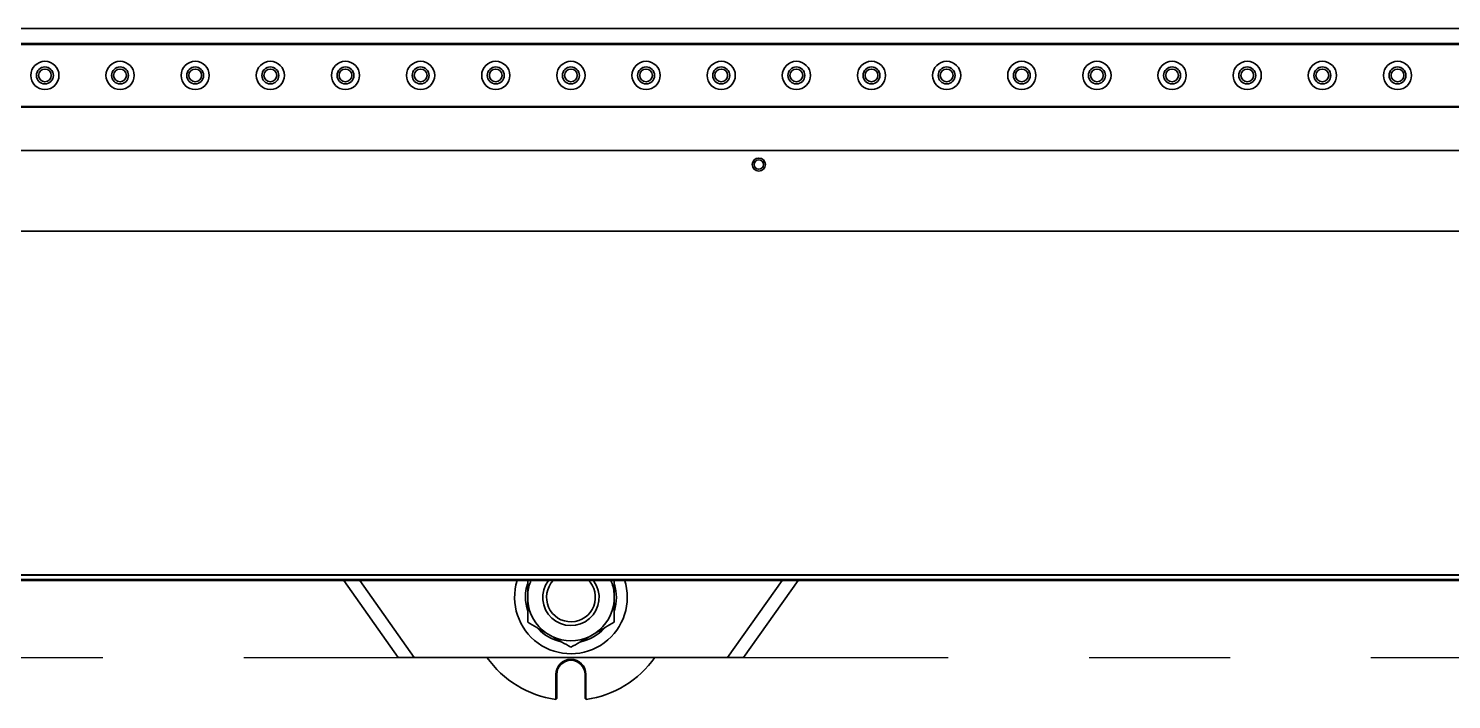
# Model space of a CAD drawing. Header units: inches. Extents: x 16559 to 58559, y 6500 to 36200.
# Drawn here: x 25056 to 25813, y 22862 to 23219 of the extents above; entities that cross this region are included whole.
import ezdxf

# ---------------------------------------------------------------- set-up
doc = ezdxf.new("R2010")
doc.units = ezdxf.units.IN
doc.header["$LTSCALE"] = 300
doc.linetypes.add('CENTRO', pattern=[2, 1.25, -0.25, 0.25, -0.25])
doc.layers.add('ASSI', color=254, linetype='CENTRO')
doc.layers.add('GUIDE', color=4, linetype='Continuous', lineweight=35)

# ---------------------------------------------------------------- blocks, each defined once
blk = doc.blocks.new('A$C8cf30650')
at = {"layer": 'GUIDE'}
for p, q in [((4100, 335), (100, 335)), ((3980, 327), (-20, 327)), ((3980, 326.5), (-20, 326.5)), ((3980, 293.5), (-20, 293.5)), ((4100, 293), (-20, 293)), ((102, 270), (2098, 270)), ((100, 227), (4100, 227)), ((100, 44), (4100, 44)), ((4100, 43.86), (100, 43.86)), ((4100, 41.5), (100, 41.5)), ((4100, 41), (100, 41)), ((508.08, 0), (479.09, 41)), ((487.58, 41), (516.57, 0)), ((683.43, 0), (712.42, 41)), ((720.91, 41), (691.92, 0)), ((577, 29.92), (577, 34.08)), ((623, 34.08), (623, 29.92)), ((590.3, 11.04), (586.7, 13.12)), ((613.3, 13.12), (609.7, 11.04)), ((691.92, 0), (508.08, 0)), ((592, -21.4), (592, -9)), ((592.5, -9), (592.5, -21.4)), ((607.5, -21.4), (607.5, -9)), ((608, -9), (608, -21.4)), ((592.5, -21.91), (591.93, -22.4)), ((592.5, -21.4), (592, -21.4)), ((608, -21.4), (607.5, -21.4)), ((608.07, -22.4), (607.5, -21.91))]:
    blk.add_line(p, q, dxfattribs=at)
at = {"layer": 'GUIDE', "flags": 128}
blk.add_lwpolyline([(576.85, 24.97), (576.46, 26.41), (575.96, 29.29)], dxfattribs=at)
at = {"layer": 'GUIDE'}
for centre, radius in [((320, 310), 7.5), ((320, 310), 4.5), ((320, 310), 3.4), ((360, 310), 7.5), ((360, 310), 4.5), ((360, 310), 3.4), ((400, 310), 7.5), ((400, 310), 4.5), ((400, 310), 3.4), ((440, 310), 7.5), ((440, 310), 4.5), ((440, 310), 3.4), ((480, 310), 7.5), ((480, 310), 4.5), ((480, 310), 3.4), ((520, 310), 7.5), ((520, 310), 4.5), ((520, 310), 3.4), ((560, 310), 7.5), ((560, 310), 4.5), ((560, 310), 3.4), ((600, 310), 7.5), ((600, 310), 4.5), ((600, 310), 3.4), ((640, 310), 7.5), ((640, 310), 4.5), ((640, 310), 3.4), ((680, 310), 7.5), ((680, 310), 4.5), ((680, 310), 3.4), ((720, 310), 7.5), ((720, 310), 4.5), ((720, 310), 3.4), ((760, 310), 7.5), ((760, 310), 4.5), ((760, 310), 3.4), ((800, 310), 7.5), ((800, 310), 4.5), ((800, 310), 3.4), ((840, 310), 7.5), ((840, 310), 4.5), ((840, 310), 3.4), ((880, 310), 7.5), ((880, 310), 4.5), ((880, 310), 3.4), ((920, 310), 7.5), ((920, 310), 4.5), ((920, 310), 3.4), ((960, 310), 7.5), ((960, 310), 4.5), ((960, 310), 3.4), ((1000, 310), 7.5), ((1000, 310), 4.5), ((1000, 310), 3.4), ((1040, 310), 7.5), ((1040, 310), 4.5), ((1040, 310), 3.4), ((700, 262.5), 3.5), ((700, 262.5), 2.5)]:
    blk.add_circle(centre, radius, dxfattribs=at)
for centre, radius, start, end in [((600, 32), 30, 162.5424, 18.15214), ((600, 32), 24.2, 163.03208, 186.42523), ((600, 32), 23.09, 157.06345, 174.82841), ((600, 32), 15, 143.1301, 35.34088), ((600, 32), 13, 136.18694, 46.80003), ((600, 32), 23.09, 5.17159, 22.93655), ((600, 32), 24.2, 342.87446, 17.00899), ((600, 32), 23.09, 185.17159, 234.82841), ((600, 32), 23.09, 305.17159, 354.82841), ((600, 32), 24.2, 223.20819, 257.7721), ((600, 32), 24.2, 282.51065, 316.89087), ((600, 32), 23.09, 245.17159, 294.82841), ((600, 32), 55, 215.57853, 261.55911), ((600, -9), 8, 0, 180), ((600, -9), 7.5, 0, 180), ((600, 32), 55, 278.44089, 324.42147)]:
    blk.add_arc(centre, radius, start, end, dxfattribs=at)
for points, knots in [([(577, 41), (577, 40.59), (577, 38.33), (577, 35.99), (577, 34.08)], [0, 0, 0, 0, 0.180565, 1, 1, 1, 1]), ([(623, 34.08), (623, 35.97), (623, 38.3), (623, 40.57), (623, 41)], [0, 0, 0, 0, 0.808576, 1, 1, 1, 1]), ([(577, 29.92), (577, 28.04), (577, 24.25), (577, 20.57), (577, 18.72)], [0, 0, 0, 0, 0.496394, 1, 1, 1, 1]), ([(623, 18.72), (623, 20.55), (623, 24.22), (623, 28.01), (623, 29.92)], [0, 0, 0, 0, 0.496994, 1, 1, 1, 1]), ([(577, 18.72), (578.58, 17.81), (581.76, 15.97), (585.05, 14.08), (586.7, 13.12)], [0, 0, 0, 0, 0.496994, 1, 1, 1, 1]), ([(613.3, 13.12), (614.93, 14.06), (618.21, 15.96), (621.4, 17.8), (623, 18.72)], [0, 0, 0, 0, 0.496394, 1, 1, 1, 1]), ([(590.3, 11.04), (591.93, 10.1), (595.21, 8.2), (598.4, 6.37), (600, 5.44)], [0, 0, 0, 0, 0.496394, 1, 1, 1, 1]), ([(600, 5.44), (601.58, 6.36), (604.76, 8.19), (608.05, 10.09), (609.7, 11.04)], [0, 0, 0, 0, 0.496994, 1, 1, 1, 1]), ([(591.93, -22.4), (591.93, -22.39), (591.93, -22.36), (591.95, -22.13), (591.97, -21.8), (591.99, -21.53), (592, -21.4)], [0, 0, 0, 0, 0.25091, 0.501059, 0.750356, 1, 1, 1, 1]), ([(592.5, -21.4), (592.5, -21.47), (592.5, -21.6), (592.5, -21.77), (592.5, -21.86), (592.5, -21.9), (592.5, -21.91), (592.5, -21.91)], [0, 0, 0, 0, 0.250288, 0.499667, 0.749111, 0.874739, 1, 1, 1, 1]), ([(607.5, -21.91), (607.5, -21.9), (607.5, -21.89), (607.5, -21.77), (607.5, -21.6), (607.5, -21.47), (607.5, -21.4)], [0, 0, 0, 0, 0.250508, 0.50016, 0.749963, 1, 1, 1, 1]), ([(608, -21.4), (608.01, -21.53), (608.03, -21.8), (608.05, -22.13), (608.07, -22.36), (608.07, -22.39), (608.07, -22.4)], [0, 0, 0, 0, 0.249082, 0.498492, 0.748536, 1, 1, 1, 1])]:
    blk.add_open_spline(points, degree=3, knots=knots, dxfattribs=at)

msp = doc.modelspace()

# ---------------------------------------------------------------- linework, layer by layer
at = {"layer": 'ASSI'}
msp.add_line((22170.437, 22884.213), (37280.802, 22884.213), dxfattribs=at)

# ---------------------------------------------------------------- block references
at = {"layer": 'GUIDE'}
msp.add_blockref('A$C8cf30650', (24744.563, 22884.213), dxfattribs=at)

doc.saveas('drawing.dxf')
